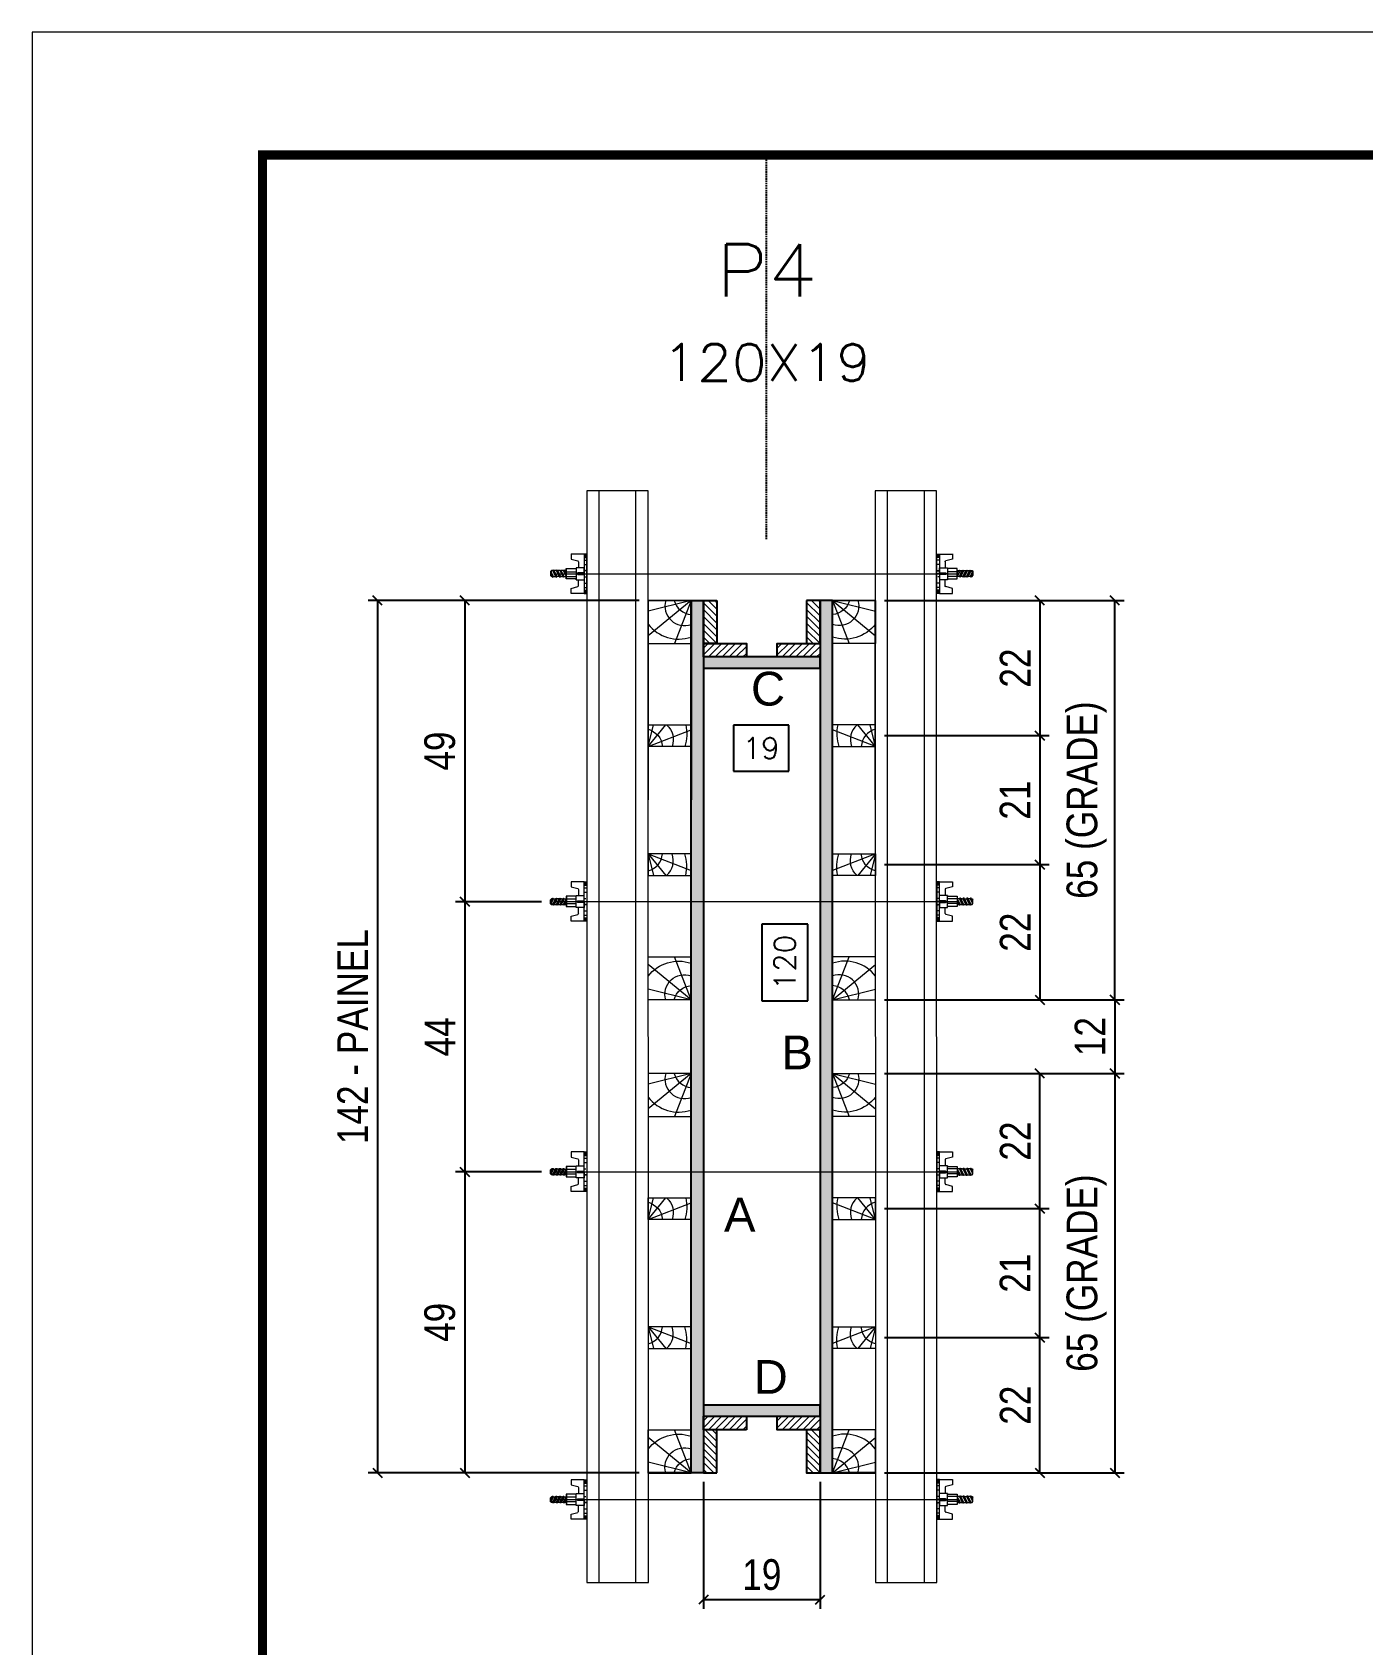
# Model space of a CAD drawing. Extents: x 2201 to 8455, y 252 to 7045.
# Drawn here: x 2201 to 2635, y 4223 to 4748 of the extents above; entities that cross this region are included whole.
import ezdxf
from ezdxf.enums import TextEntityAlignment as Align

# ---------------------------------------------------------------- set-up
doc = ezdxf.new("R2010")
doc.units = 0
doc.linetypes.add('DASHED', pattern=[0.75, 0.5, -0.25])
doc.linetypes.add('HIDDEN', pattern=[0.375, 0.25, -0.125])
for name, color, linetype in [('CHAPA', 1, 'Continuous'), ('Cota Seção (2x)', 241, 'Continuous'), ('MEIO_PONT', 93, 'Continuous'), ('SARRAFO', 251, 'Continuous'), ('Texto de Titulo', 7, 'Continuous'), ('Texto Qtd Sarr', 242, 'Continuous'), ('TEXTO_GERAL', 7, 'Continuous')]:
    doc.layers.add(name, color=color, linetype=linetype)
for name, color, linetype, lineweight in [('Folhas', 255, 'Continuous', 9), ('Hachura', 251, 'Continuous', 9), ('Madeira', 126, 'Continuous', 18), ('Perfil Metálico', 224, 'Continuous', 18), ('SARRAFO DE PRESSAO', 251, 'DASHED', 9), ('Texto Seção', 7, 'Continuous', 15)]:
    doc.layers.add(name, color=color, linetype=linetype, lineweight=lineweight)
doc.styles.add('ARIAL', font='arial.ttf')
doc.styles.add('COTA TECNICA 2X', font='techl___.ttf', dxfattribs={"height": 10})
doc.styles.add('ROMANS', font='romans.shx')
doc.dimstyles.new('SECAO PILAR', dxfattribs={"dimtxt": 10, "dimasz": 3, "dimexe": 3, "dimexo": 3, "dimgap": 3, "dimtad": 1, "dimdec": 1, "dimlfac": 0.5, "dimzin": 12, "dimdsep": 46, "dimtxsty": 'COTA TECNICA 2X', "dimblk1": 'OBLIQUE', "dimblk2": 'OBLIQUE', "dimsah": 1, "dimcen": 0.9, "dimclrd": 256, "dimclre": 256, "dimclrt": 256, "dimadec": 1, "dimazin": 3, "dimtfac": 1, "dimtdec": 1, "dimtmove": 0, "dimatfit": 3, "dimfxl": 1, "dimtolj": 1, "dimtzin": 12, "dimarcsym": 0})
doc.dimstyles.new('SECÇÃO 2', dxfattribs={"dimtxt": 7, "dimasz": 6, "dimexe": 0.18, "dimexo": 2, "dimgap": -4, "dimtad": 3, "dimdec": 1, "dimlfac": 0.5, "dimzin": 12, "dimdsep": 46, "dimtxsty": 'ROMANS', "dimblk": 'ARCHTICK', "dimcen": 0.09, "dimse1": 1, "dimse2": 1, "dimsd1": 1, "dimsd2": 1, "dimclrd": 180, "dimclre": 5, "dimclrt": 1, "dimadec": 0, "dimazin": 3, "dimtfac": 1, "dimtdec": 1, "dimtofl": 0, "dimtmove": 0, "dimatfit": 3, "dimldrblk": 'ARCHTICK', "dimfxl": 1, "dimtolj": 1, "dimtzin": 0, "dimarcsym": 0})
pattern_1 = [(135, (-20471.4486, 13686.4628), (-1.12253202, -1.12253202), [])]

# ---------------------------------------------------------------- blocks, each defined once
blk = doc.blocks.new('9999999999')
at = {"layer": 'Folhas'}
blk.add_lwpolyline([(98138.98, 34190.21), (99623.98, 34190.21), (99623.98, 35240.21), (98138.98, 35240.21)], close=True, dxfattribs=at)
at = {"layer": 'Folhas', "color": 30, "const_width": 3}
blk.add_lwpolyline([(98213.98, 34230.21), (99583.98, 34230.21), (99583.98, 35200.21), (98213.98, 35200.21)], close=True, dxfattribs=at)
blk = doc.blocks.new('*D532')
at = {"layer": 'Cota Seção (2x)', "color": 180, "lineweight": -2, "transparency": 16777216}
for p, q in [((2447.75, 4521.93), (2429.75, 4521.93)), ((2429.75, 4521.93), (2429.75, 4506.93)), ((2447.75, 4506.93), (2447.75, 4521.93)), ((2429.75, 4506.93), (2447.75, 4506.93))]:
    blk.add_line(p, q, dxfattribs=at)
at = {"layer": 'Defpoints', "color": 0, "transparency": 16777216}
for p in [(2419.96, 4523.19), (2457.96, 4523.19), (2419.96, 4502.93)]:
    blk.add_point(p, dxfattribs=at)
at = {"layer": 'Cota Seção (2x)', "color": 1, "transparency": 16777216, "insert": (2438.75, 4514.43), "char_height": 7, "attachment_point": 5, "style": 'ROMANS'}
blk.add_mtext('\\A1;19', dxfattribs=at)
blk = doc.blocks.new('_ArchTick')
at = {"color": 0, "linetype": 'ByBlock', "const_width": 0.15}
blk.add_lwpolyline([(-0.5, -0.5), (0.5, 0.5)], dxfattribs=at)
blk = doc.blocks.new('*D533')
at = {"layer": 'Cota Seção (2x)', "color": 180, "lineweight": -2, "transparency": 16777216}
for p, q in [((2453.96, 4457.13), (2438.96, 4457.13)), ((2438.96, 4457.13), (2438.96, 4432.13)), ((2453.96, 4432.13), (2453.96, 4457.13)), ((2438.96, 4432.13), (2453.96, 4432.13))]:
    blk.add_line(p, q, dxfattribs=at)
at = {"layer": 'Defpoints', "color": 0, "transparency": 16777216}
for p in [(2419.96, 4540.51), (2419.96, 4300.51), (2457.96, 4300.51)]:
    blk.add_point(p, dxfattribs=at)
at = {"layer": 'Cota Seção (2x)', "color": 1, "transparency": 16777216, "insert": (2446.46, 4444.63), "char_height": 7, "attachment_point": 5, "rotation": 90, "style": 'ROMANS'}
blk.add_mtext('\\A1;120', dxfattribs=at)
blk = doc.blocks.new('_Oblique')
at = {"color": 0, "linetype": 'ByBlock', "lineweight": -2}
blk.add_line((-0.5, -0.5), (0.5, 0.5), dxfattribs=at)
blk = doc.blocks.new('*D534')
at = {"layer": 'Cota Seção (2x)', "lineweight": -2, "transparency": 16777216}
for p, q in [((2398.97, 4562.51), (2310.8, 4562.51)), ((2313.8, 4562.51), (2313.8, 4278.51)), ((2399.01, 4278.51), (2310.8, 4278.51))]:
    blk.add_line(p, q, dxfattribs=at)
at = {"layer": 'Defpoints', "color": 0, "transparency": 16777216}
for p in [(2401.97, 4562.51), (2313.8, 4278.51), (2402.01, 4278.51)]:
    blk.add_point(p, dxfattribs=at)
at = {"layer": 'Cota Seção (2x)', "lineweight": -2, "transparency": 16777216, "xscale": 3, "yscale": 3, "zscale": 3}
for p, rotation in [((2313.8, 4562.51), 90), ((2313.8, 4278.51), 270)]:
    blk.add_blockref('_Oblique', p, dxfattribs=dict(at, rotation=rotation))
at = {"layer": 'Cota Seção (2x)', "transparency": 16777216, "insert": (2305.73, 4420.51), "char_height": 10, "attachment_point": 5, "rotation": 90, "style": 'COTA TECNICA 2X'}
blk.add_mtext('\\A1;142 - PAINEL', dxfattribs=at)
blk = doc.blocks.new('*D535')
at = {"layer": 'Cota Seção (2x)', "lineweight": -2, "transparency": 16777216}
for p, q in [((2398.96, 4562.51), (2339.22, 4562.51)), ((2342.22, 4562.51), (2342.22, 4464.44)), ((2367.19, 4464.44), (2339.22, 4464.44))]:
    blk.add_line(p, q, dxfattribs=at)
at = {"layer": 'Defpoints', "color": 0, "transparency": 16777216}
for p in [(2401.96, 4562.51), (2342.22, 4464.44), (2370.19, 4464.44)]:
    blk.add_point(p, dxfattribs=at)
at = {"layer": 'Cota Seção (2x)', "lineweight": -2, "transparency": 16777216, "xscale": 3, "yscale": 3, "zscale": 3}
for p, rotation in [((2342.22, 4562.51), 90), ((2342.22, 4464.44), 270)]:
    blk.add_blockref('_Oblique', p, dxfattribs=dict(at, rotation=rotation))
at = {"layer": 'Cota Seção (2x)', "transparency": 16777216, "insert": (2334.12, 4513.48), "char_height": 10, "attachment_point": 5, "rotation": 90, "style": 'COTA TECNICA 2X'}
blk.add_mtext('\\A1;49', dxfattribs=at)
blk = doc.blocks.new('*D536')
at = {"layer": 'Cota Seção (2x)', "lineweight": -2, "transparency": 16777216}
for p, q in [((2367.19, 4376.44), (2339.22, 4376.44)), ((2342.22, 4376.44), (2342.22, 4278.51)), ((2398.96, 4278.51), (2339.22, 4278.51))]:
    blk.add_line(p, q, dxfattribs=at)
at = {"layer": 'Defpoints', "color": 0, "transparency": 16777216}
for p in [(2370.19, 4376.44), (2342.22, 4278.51), (2401.96, 4278.51)]:
    blk.add_point(p, dxfattribs=at)
at = {"layer": 'Cota Seção (2x)', "lineweight": -2, "transparency": 16777216, "xscale": 3, "yscale": 3, "zscale": 3}
for p, rotation in [((2342.22, 4376.44), 90), ((2342.22, 4278.51), 270)]:
    blk.add_blockref('_Oblique', p, dxfattribs=dict(at, rotation=rotation))
at = {"layer": 'Cota Seção (2x)', "transparency": 16777216, "insert": (2334.12, 4327.48), "char_height": 10, "attachment_point": 5, "rotation": 90, "style": 'COTA TECNICA 2X'}
blk.add_mtext('\\A1;49', dxfattribs=at)
blk = doc.blocks.new('titulo1')
at = {"layer": 'Defpoints', "color": 252, "linetype": 'HIDDEN', "ltscale": 2}
blk.add_line((0, 0), (0, 125), dxfattribs=at)
at = {"layer": 'Defpoints', "style": 'ROMANS', "oblique": 15}
blk.add_attdef('FOLHA', text='', height=10, dxfattribs=at).set_placement((0, 15.58), align=Align.MIDDLE_CENTER)
at = {"layer": 'Texto Qtd Sarr', "color": 3, "style": 'ROMANS', "oblique": 15}
for tag, height, p in [('TITULO', 17, (0, 71.45)), ('SEÇÃO', 12, (0, 41.55))]:
    blk.add_attdef(tag, text='', height=height, dxfattribs=at).set_placement(p, align=Align.MIDDLE_CENTER)
blk = doc.blocks.new('C')
at = {"layer": 'Hachura', "color": 0}
for p, q in [((0, 3.22), (0, -3.22)), ((0.45, 3.22), (0, 3.22)), ((0.46, 3.16), (0, 3.16)), ((0.46, 3.05), (0, 3.05)), ((0.46, 2.88), (0, 2.88)), ((0, 2.75), (0, -1.16)), ((0.46, 2.65), (0, 2.65)), ((0.45, -3.23), (0.45, 3.22)), ((0.45, 3.22), (2.58, 3.22)), ((2.58, 3.22), (2.58, 2.39)), ((0.46, 2.23), (0, 2.23)), ((0.46, 1.51), (0, 1.51)), ((0.39, 0.49), (0.17, 0.49)), ((1.74, 0.97), (0.45, 0.97)), ((1.45, 0.1), (0.45, 0.1)), ((1.35, 1.94), (1.35, 0.96)), ((2.58, 2.39), (1.47, 2.09)), ((1.74, -0.97), (1.74, 0.97)), ((1.74, 0.97), (1.74, 0.84)), ((1.74, 0.97), (1.74, 0.84)), ((1.74, 0.84), (3.35, 0.84)), ((3.35, 0.45), (1.74, 0.45)), ((3.32, 0.84), (3.32, -0.84)), ((3.35, 0.84), (3.35, -0.84)), ((3.68, 0.45), (3.35, 0.45)), ((3.84, -0.52), (3.35, 0.45)), ((3.35, 0.06), (3.67, -0.57)), ((3.68, 0.45), (4.16, -0.52)), ((3.72, 0.5), (4.25, -0.57)), ((4.37, -0.55), (3.83, 0.53)), ((4.15, 0.45), (3.93, 0.45)), ((4.42, -0.52), (3.93, 0.45)), ((4.15, 0.45), (4.26, 0.45)), ((4.26, 0.45), (4.74, -0.52)), ((4.3, 0.5), (4.83, -0.57)), ((4.95, -0.55), (4.41, 0.53)), ((4.51, 0.45), (4.84, 0.45)), ((5, -0.52), (4.51, 0.45)), ((4.84, 0.45), (5.32, -0.52)), ((4.88, 0.5), (5.41, -0.57)), ((5.53, -0.55), (4.99, 0.53)), ((5.58, -0.52), (5.09, 0.45)), ((5.42, 0.45), (5.09, 0.45)), ((5.58, -0.52), (5.09, 0.45)), ((5.42, 0.45), (5.74, -0.19)), ((5.46, 0.5), (5.74, -0.07)), ((5.74, 0.19), (5.57, 0.53)), ((5.74, 0.32), (5.68, 0.45)), ((5.68, 0.45), (5.74, 0.45)), ((5.74, 0.45), (5.9, 0.29)), ((5.74, 0.45), (5.74, -0.52)), ((5.9, -0.36), (5.9, 0.29)), ((0.45, 0), (0, 0)), ((0.46, -1.52), (0, -1.52)), ((0.46, -2.23), (0, -2.23)), ((0.08, -0.48), (0.29, -0.48)), ((0.29, -0.48), (0.4, -0.48)), ((0.45, 0), (0.45, -0.97)), ((0.45, -0.16), (1.45, -0.16)), ((0.45, -0.65), (0.45, -0.32)), ((0.45, -3.23), (0.45, -0.65)), ((0.45, -0.97), (1.74, -0.97)), ((1.35, -1.94), (1.35, -0.97)), ((2.58, -2.39), (1.47, -2.1)), ((3.35, -0.32), (1.74, -0.32)), ((3.35, -0.84), (1.74, -0.84)), ((2.58, -3.23), (2.58, -2.39)), ((3.35, -0.07), (3.58, -0.52)), ((3.35, -0.52), (3.58, -0.52)), ((3.84, -0.52), (4.16, -0.52)), ((4.42, -0.52), (4.74, -0.52)), ((4.63, -0.52), (4.74, -0.52)), ((5, -0.52), (5.32, -0.52)), ((5.58, -0.52), (5.74, -0.52)), ((5.74, -0.52), (5.9, -0.36)), ((5.74, -0.52), (5.74, -0.52)), ((0.46, -2.65), (0, -2.65)), ((0.46, -2.88), (0, -2.88)), ((0.46, -3.05), (0, -3.05)), ((0.46, -3.16), (0, -3.16)), ((0, -3.22), (2.57, -3.22))]:
    blk.add_line(p, q, dxfattribs=at)
for centre, radius, start, end in [((1.52, 1.94), 0.161, 104.7436, 180), ((1.44, -0.03), 0.129, 272.695, 87.305), ((3.81, 0.39), 0.143, 25.5688, 154.4312), ((4.39, 0.39), 0.143, 25.5688, 154.4312), ((4.97, 0.39), 0.143, 25.5688, 154.4312), ((5.55, 0.39), 0.143, 25.5688, 154.4312), ((0.17, -0.37), 0.174, 221.744, 317.8592), ((1.52, -1.94), 0.161, 180, 255.2564), ((3.71, -0.4), 0.174, 222.1408, 318.256), ((4.29, -0.4), 0.174, 222.1408, 318.256), ((4.87, -0.4), 0.174, 222.1408, 318.256), ((5.45, -0.4), 0.174, 222.1408, 318.256), ((5.61, -0.4), 0.174, 317.8592, 318.256)]:
    blk.add_arc(centre, radius, start, end, dxfattribs=at)
blk = doc.blocks.new('*D789')
at = {"layer": 'Cota Seção (2x)', "lineweight": -2, "transparency": 16777216}
for p, q in [((2367.19, 4464.44), (2339.22, 4464.44)), ((2342.22, 4464.44), (2342.22, 4376.44)), ((2367.19, 4376.44), (2339.22, 4376.44))]:
    blk.add_line(p, q, dxfattribs=at)
at = {"layer": 'Defpoints', "color": 0, "transparency": 16777216}
for p in [(2370.19, 4464.44), (2342.22, 4376.44), (2370.19, 4376.44)]:
    blk.add_point(p, dxfattribs=at)
at = {"layer": 'Cota Seção (2x)', "lineweight": -2, "transparency": 16777216, "xscale": 3, "yscale": 3, "zscale": 3}
for p, rotation in [((2342.22, 4464.44), 90), ((2342.22, 4376.44), 270)]:
    blk.add_blockref('_Oblique', p, dxfattribs=dict(at, rotation=rotation))
at = {"layer": 'Cota Seção (2x)', "transparency": 16777216, "insert": (2334.15, 4420.44), "char_height": 10, "attachment_point": 5, "rotation": 90, "style": 'COTA TECNICA 2X'}
blk.add_mtext('\\A1;44', dxfattribs=at)
blk = doc.blocks.new('PONTALETE')
at = {"layer": 'Madeira'}
for q in [(2.71, 7), (7, 5.76), (7, 1.74)]:
    blk.add_line((0, 0), q, dxfattribs=at)
blk.add_lwpolyline([(0, 0), (7, 0), (7, 7), (0, 7)], close=True, dxfattribs=at)
for centre, radius, start, end in [((2.04, 0.06), 6.23, 37.2818, 109.0913), ((1.09, 0.9), 3.19, 343.603, 109.9847), ((-0.21, -0.78), 3.09, 14.6322, 86.0383)]:
    blk.add_arc(centre, radius, start, end, dxfattribs=at)
blk = doc.blocks.new('MEIO PONTALETE')
at = {"layer": 'Madeira'}
for q in [(2.71, 7), (3.5, 2.88), (3.5, 0.87)]:
    blk.add_line((0, 0), q, dxfattribs=at)
blk.add_lwpolyline([(0, 0), (3.5, 0), (3.5, 7), (0, 7)], close=True, dxfattribs=at)
for centre, radius, start, end in [((2.04, 0.06), 6.23, 76.4499, 109.0913), ((1.09, 0.9), 3.19, 40.9063, 109.9847), ((-0.21, -0.78), 3.09, 14.6322, 86.0383)]:
    blk.add_arc(centre, radius, start, end, dxfattribs=at)
blk = doc.blocks.new('*D790')
at = {"layer": 'Cota Seção (2x)', "lineweight": -2, "transparency": 16777216}
for p, q in [((2419.96, 4275.51), (2419.96, 4234.21)), ((2457.96, 4275.51), (2457.96, 4234.21)), ((2419.96, 4237.21), (2457.96, 4237.21))]:
    blk.add_line(p, q, dxfattribs=at)
at = {"layer": 'Defpoints', "color": 0, "transparency": 16777216}
for p in [(2419.96, 4278.51), (2457.96, 4278.51), (2457.96, 4237.21)]:
    blk.add_point(p, dxfattribs=at)
at = {"layer": 'Cota Seção (2x)', "lineweight": -2, "transparency": 16777216, "xscale": 3, "yscale": 3, "zscale": 3, "rotation": 180}
blk.add_blockref('_Oblique', (2419.96, 4237.21), dxfattribs=at)
at = {"layer": 'Cota Seção (2x)', "lineweight": -2, "transparency": 16777216, "xscale": 3, "yscale": 3, "zscale": 3}
blk.add_blockref('_Oblique', (2457.96, 4237.21), dxfattribs=at)
at = {"layer": 'Cota Seção (2x)', "transparency": 16777216, "insert": (2438.96, 4245.3), "char_height": 10, "attachment_point": 5, "style": 'COTA TECNICA 2X'}
blk.add_mtext('\\A1;19', dxfattribs=at)
blk = doc.blocks.new('*D791')
at = {"layer": 'Cota Seção (2x)', "lineweight": -2, "transparency": 16777216}
for p, q in [((2478.96, 4408.51), (2556.93, 4408.51)), ((2553.93, 4408.51), (2553.93, 4278.51)), ((2478.96, 4278.51), (2556.93, 4278.51))]:
    blk.add_line(p, q, dxfattribs=at)
at = {"layer": 'Defpoints', "color": 0, "transparency": 16777216}
for p in [(2475.96, 4408.51), (2475.96, 4278.51), (2553.93, 4278.51)]:
    blk.add_point(p, dxfattribs=at)
at = {"layer": 'Cota Seção (2x)', "lineweight": -2, "transparency": 16777216, "xscale": 3, "yscale": 3, "zscale": 3}
for p, rotation in [((2553.93, 4408.51), 90), ((2553.93, 4278.51), 270)]:
    blk.add_blockref('_Oblique', p, dxfattribs=dict(at, rotation=rotation))
at = {"layer": 'Cota Seção (2x)', "transparency": 16777216, "insert": (2544.71, 4343.51), "char_height": 10, "attachment_point": 5, "rotation": 90, "style": 'COTA TECNICA 2X'}
blk.add_mtext('\\A1;65 (GRADE)', dxfattribs=at)
blk = doc.blocks.new('*D792')
at = {"layer": 'Cota Seção (2x)', "lineweight": -2, "transparency": 16777216}
for p, q in [((2478.96, 4322.51), (2532.49, 4322.51)), ((2529.49, 4278.51), (2529.49, 4322.51)), ((2478.96, 4278.51), (2532.49, 4278.51))]:
    blk.add_line(p, q, dxfattribs=at)
at = {"layer": 'Defpoints', "color": 0, "transparency": 16777216}
for p in [(2475.96, 4322.51), (2529.49, 4322.51), (2475.96, 4278.51)]:
    blk.add_point(p, dxfattribs=at)
at = {"layer": 'Cota Seção (2x)', "lineweight": -2, "transparency": 16777216, "xscale": 3, "yscale": 3, "zscale": 3}
for p, rotation in [((2529.49, 4322.51), 90), ((2529.49, 4278.51), 270)]:
    blk.add_blockref('_Oblique', p, dxfattribs=dict(at, rotation=rotation))
at = {"layer": 'Cota Seção (2x)', "transparency": 16777216, "insert": (2521.49, 4300.51), "char_height": 10, "attachment_point": 5, "rotation": 90, "style": 'COTA TECNICA 2X'}
blk.add_mtext('\\A1;22', dxfattribs=at)
blk = doc.blocks.new('*D793')
at = {"layer": 'Cota Seção (2x)', "lineweight": -2, "transparency": 16777216}
for p, q in [((2478.96, 4364.51), (2532.49, 4364.51)), ((2529.49, 4322.51), (2529.49, 4364.51)), ((2478.96, 4322.51), (2532.49, 4322.51))]:
    blk.add_line(p, q, dxfattribs=at)
at = {"layer": 'Defpoints', "color": 0, "transparency": 16777216}
for p in [(2475.96, 4364.51), (2529.49, 4364.51), (2475.96, 4322.51)]:
    blk.add_point(p, dxfattribs=at)
at = {"layer": 'Cota Seção (2x)', "lineweight": -2, "transparency": 16777216, "xscale": 3, "yscale": 3, "zscale": 3}
for p, rotation in [((2529.49, 4364.51), 90), ((2529.49, 4322.51), 270)]:
    blk.add_blockref('_Oblique', p, dxfattribs=dict(at, rotation=rotation))
at = {"layer": 'Cota Seção (2x)', "transparency": 16777216, "insert": (2521.43, 4343.51), "char_height": 10, "attachment_point": 5, "rotation": 90, "style": 'COTA TECNICA 2X'}
blk.add_mtext('\\A1;21', dxfattribs=at)
blk = doc.blocks.new('*D794')
at = {"layer": 'Cota Seção (2x)', "lineweight": -2, "transparency": 16777216}
for p, q in [((2478.96, 4408.51), (2532.49, 4408.51)), ((2529.49, 4364.51), (2529.49, 4408.51)), ((2478.96, 4364.51), (2532.49, 4364.51))]:
    blk.add_line(p, q, dxfattribs=at)
at = {"layer": 'Defpoints', "color": 0, "transparency": 16777216}
for p in [(2475.96, 4408.51), (2529.49, 4408.51), (2475.96, 4364.51)]:
    blk.add_point(p, dxfattribs=at)
at = {"layer": 'Cota Seção (2x)', "lineweight": -2, "transparency": 16777216, "xscale": 3, "yscale": 3, "zscale": 3}
for p, rotation in [((2529.49, 4408.51), 90), ((2529.49, 4364.51), 270)]:
    blk.add_blockref('_Oblique', p, dxfattribs=dict(at, rotation=rotation))
at = {"layer": 'Cota Seção (2x)', "transparency": 16777216, "insert": (2521.49, 4386.51), "char_height": 10, "attachment_point": 5, "rotation": 90, "style": 'COTA TECNICA 2X'}
blk.add_mtext('\\A1;22', dxfattribs=at)
blk = doc.blocks.new('*D495')
at = {"layer": 'Cota Seção (2x)', "lineweight": -2, "transparency": 16777216}
for p, q in [((2478.96, 4562.51), (2556.93, 4562.51)), ((2553.93, 4432.51), (2553.93, 4562.51)), ((2478.96, 4432.51), (2556.93, 4432.51))]:
    blk.add_line(p, q, dxfattribs=at)
at = {"layer": 'Defpoints', "color": 0, "transparency": 16777216}
for p in [(2475.96, 4562.51), (2553.93, 4562.51), (2475.96, 4432.51)]:
    blk.add_point(p, dxfattribs=at)
at = {"layer": 'Cota Seção (2x)', "lineweight": -2, "transparency": 16777216, "xscale": 3, "yscale": 3, "zscale": 3}
for p, rotation in [((2553.93, 4562.51), 90), ((2553.93, 4432.51), 270)]:
    blk.add_blockref('_Oblique', p, dxfattribs=dict(at, rotation=rotation))
at = {"layer": 'Cota Seção (2x)', "transparency": 16777216, "insert": (2544.71, 4497.51), "char_height": 10, "attachment_point": 5, "rotation": 90, "style": 'COTA TECNICA 2X'}
blk.add_mtext('\\A1;65 (GRADE)', dxfattribs=at)
blk = doc.blocks.new('*D795')
at = {"layer": 'Cota Seção (2x)', "lineweight": -2, "transparency": 16777216}
for p, q in [((2478.96, 4562.51), (2532.49, 4562.51)), ((2529.49, 4562.51), (2529.49, 4518.51)), ((2478.96, 4518.51), (2532.49, 4518.51))]:
    blk.add_line(p, q, dxfattribs=at)
at = {"layer": 'Defpoints', "color": 0, "transparency": 16777216}
for p in [(2475.96, 4562.51), (2475.96, 4518.51), (2529.49, 4518.51)]:
    blk.add_point(p, dxfattribs=at)
at = {"layer": 'Cota Seção (2x)', "lineweight": -2, "transparency": 16777216, "xscale": 3, "yscale": 3, "zscale": 3}
for p, rotation in [((2529.49, 4562.51), 90), ((2529.49, 4518.51), 270)]:
    blk.add_blockref('_Oblique', p, dxfattribs=dict(at, rotation=rotation))
at = {"layer": 'Cota Seção (2x)', "transparency": 16777216, "insert": (2521.49, 4540.51), "char_height": 10, "attachment_point": 5, "rotation": 90, "style": 'COTA TECNICA 2X'}
blk.add_mtext('\\A1;22', dxfattribs=at)
blk = doc.blocks.new('*D796')
at = {"layer": 'Cota Seção (2x)', "lineweight": -2, "transparency": 16777216}
for p, q in [((2478.96, 4518.51), (2532.49, 4518.51)), ((2529.49, 4518.51), (2529.49, 4476.51)), ((2478.96, 4476.51), (2532.49, 4476.51))]:
    blk.add_line(p, q, dxfattribs=at)
at = {"layer": 'Defpoints', "color": 0, "transparency": 16777216}
for p in [(2475.96, 4518.51), (2475.96, 4476.51), (2529.49, 4476.51)]:
    blk.add_point(p, dxfattribs=at)
at = {"layer": 'Cota Seção (2x)', "lineweight": -2, "transparency": 16777216, "xscale": 3, "yscale": 3, "zscale": 3}
for p, rotation in [((2529.49, 4518.51), 90), ((2529.49, 4476.51), 270)]:
    blk.add_blockref('_Oblique', p, dxfattribs=dict(at, rotation=rotation))
at = {"layer": 'Cota Seção (2x)', "transparency": 16777216, "insert": (2521.43, 4497.51), "char_height": 10, "attachment_point": 5, "rotation": 90, "style": 'COTA TECNICA 2X'}
blk.add_mtext('\\A1;21', dxfattribs=at)
blk = doc.blocks.new('*D797')
at = {"layer": 'Cota Seção (2x)', "lineweight": -2, "transparency": 16777216}
for p, q in [((2478.96, 4476.51), (2532.49, 4476.51)), ((2529.49, 4476.51), (2529.49, 4432.51)), ((2478.96, 4432.51), (2532.49, 4432.51))]:
    blk.add_line(p, q, dxfattribs=at)
at = {"layer": 'Defpoints', "color": 0, "transparency": 16777216}
for p in [(2475.96, 4476.51), (2475.96, 4432.51), (2529.49, 4432.51)]:
    blk.add_point(p, dxfattribs=at)
at = {"layer": 'Cota Seção (2x)', "lineweight": -2, "transparency": 16777216, "xscale": 3, "yscale": 3, "zscale": 3}
for p, rotation in [((2529.49, 4476.51), 90), ((2529.49, 4432.51), 270)]:
    blk.add_blockref('_Oblique', p, dxfattribs=dict(at, rotation=rotation))
at = {"layer": 'Cota Seção (2x)', "transparency": 16777216, "insert": (2521.49, 4454.51), "char_height": 10, "attachment_point": 5, "rotation": 90, "style": 'COTA TECNICA 2X'}
blk.add_mtext('\\A1;22', dxfattribs=at)
blk = doc.blocks.new('*D496')
at = {"layer": 'Cota Seção (2x)', "lineweight": -2, "transparency": 16777216}
for p, q in [((2478.96, 4432.51), (2556.93, 4432.51)), ((2553.93, 4432.51), (2553.93, 4408.51)), ((2478.96, 4408.51), (2556.93, 4408.51))]:
    blk.add_line(p, q, dxfattribs=at)
at = {"layer": 'Defpoints', "color": 0, "transparency": 16777216}
for p in [(2475.96, 4432.51), (2475.96, 4408.51), (2553.93, 4408.51)]:
    blk.add_point(p, dxfattribs=at)
at = {"layer": 'Cota Seção (2x)', "lineweight": -2, "transparency": 16777216, "xscale": 3, "yscale": 3, "zscale": 3}
for p, rotation in [((2553.93, 4432.51), 90), ((2553.93, 4408.51), 270)]:
    blk.add_blockref('_Oblique', p, dxfattribs=dict(at, rotation=rotation))
at = {"layer": 'Cota Seção (2x)', "transparency": 16777216, "insert": (2545.87, 4420.51), "char_height": 10, "attachment_point": 5, "rotation": 90, "style": 'COTA TECNICA 2X'}
blk.add_mtext('\\A1;12', dxfattribs=at)

msp = doc.modelspace()

# ---------------------------------------------------------------- hatches: boundary and pattern name
at = {"layer": 'Hachura'}
h = msp.add_hatch(color=256, dxfattribs=at)
h.dxf.hatch_style = 1
h.paths.add_polyline_path([(2419.96, 4278.51), (2415.96, 4278.51), (2415.96, 4562.51), (2419.96, 4562.51)])
h = msp.add_hatch(dxfattribs=at)
h.set_pattern_fill('ANSI31', color=256, scale=0.5, angle=90, style=0)
h.set_pattern_definition(pattern_1)
h.paths.add_polyline_path([(2419.96, 4548.51), (2424.36, 4548.51), (2424.36, 4562.51), (2419.96, 4562.51)])
h = msp.add_hatch(dxfattribs=at)
h.set_pattern_fill('ANSI31', color=256, scale=0.5, angle=90, style=0)
h.set_pattern_definition(pattern_1)
h.paths.add_polyline_path([(2457.96, 4548.51), (2453.56, 4548.51), (2453.56, 4562.51), (2457.96, 4562.51)])
h = msp.add_hatch(color=256, dxfattribs=at)
h.dxf.hatch_style = 1
h.paths.add_polyline_path([(2457.96, 4278.51), (2461.96, 4278.51), (2461.96, 4562.51), (2457.96, 4562.51)])
h = msp.add_hatch(dxfattribs=at)
h.set_pattern_fill('ANSI31', color=256, scale=0.5, angle=540, style=0)
h.set_pattern_definition([(225, (-7068.9923, -18380.8972), (1.12253202, -1.12253202), [])])
h.paths.add_polyline_path([(2419.96, 4548.51), (2419.96, 4544.11), (2433.96, 4544.11), (2433.96, 4548.51)])
h = msp.add_hatch(dxfattribs=at)
h.set_pattern_fill('ANSI31', color=256, scale=0.5, angle=540, style=0)
h.set_pattern_definition([(225, (-7044.9923, -18380.8972), (1.12253202, -1.12253202), [])])
h.paths.add_polyline_path([(2443.96, 4548.51), (2443.96, 4544.11), (2457.96, 4544.11), (2457.96, 4548.51)])
h = msp.add_hatch(color=256, dxfattribs=at)
h.dxf.hatch_style = 1
h.paths.add_polyline_path([(2419.96, 4544.11), (2419.96, 4540.51), (2457.96, 4540.51), (2457.96, 4544.11)])
h = msp.add_hatch(color=256, dxfattribs=at)
h.dxf.hatch_style = 1
h.paths.add_polyline_path([(2419.96, 4300.51), (2419.96, 4296.91), (2457.96, 4296.91), (2457.96, 4300.51)])
h = msp.add_hatch(dxfattribs=at)
h.set_pattern_fill('ANSI31', color=256, scale=0.5, angle=540, style=0)
h.set_pattern_definition([(225, (-7068.9923, -18632.4972), (1.12253202, -1.12253202), [])])
h.paths.add_polyline_path([(2419.96, 4296.91), (2419.96, 4292.51), (2433.96, 4292.51), (2433.96, 4296.91)])
h = msp.add_hatch(dxfattribs=at)
h.set_pattern_fill('ANSI31', color=256, scale=0.5, angle=540, style=0)
h.set_pattern_definition([(225, (-7044.9923, -18632.4972), (1.12253202, -1.12253202), [])])
h.paths.add_polyline_path([(2443.96, 4296.91), (2443.96, 4292.51), (2457.96, 4292.51), (2457.96, 4296.91)])
h = msp.add_hatch(dxfattribs=at)
h.set_pattern_fill('ANSI31', color=256, scale=0.5, angle=90, style=0)
h.set_pattern_definition([(135, (-20471.4486, 13781.4628), (-1.12253202, -1.12253202), [])])
h.paths.add_polyline_path([(2419.96, 4292.51), (2424.36, 4292.51), (2424.36, 4278.51), (2419.96, 4278.51)])
h = msp.add_hatch(dxfattribs=at)
h.set_pattern_fill('ANSI31', color=256, scale=0.5, angle=90, style=0)
h.set_pattern_definition([(135, (-20471.4486, 13416.4628), (-1.12253202, -1.12253202), [])])
h.paths.add_polyline_path([(2457.96, 4278.51), (2453.56, 4278.51), (2453.56, 4292.51), (2457.96, 4292.51)])

# ---------------------------------------------------------------- linework, layer by layer
at = {"layer": 'CHAPA'}
for points in [[(2419.96, 4278.51), (2415.96, 4278.51), (2415.96, 4562.51), (2419.96, 4562.51)], [(2457.96, 4278.51), (2461.96, 4278.51), (2461.96, 4562.51), (2457.96, 4562.51)], [(2419.96, 4544.11), (2419.96, 4540.51), (2457.96, 4540.51), (2457.96, 4544.11)], [(2419.96, 4300.51), (2419.96, 4296.91), (2457.96, 4296.91), (2457.96, 4300.51)]]:
    msp.add_lwpolyline(points, close=True, dxfattribs=at)
at = {"layer": 'Hachura'}
for p, q in [((2371.19, 4571.2), (2502.93, 4571.2)), ((2371.19, 4464.51), (2502.93, 4464.51)), ((2371.19, 4376.51), (2502.93, 4376.51)), ((2371.19, 4269.82), (2502.93, 4269.82))]:
    msp.add_line(p, q, dxfattribs=at)
at = {"layer": 'Madeira'}
for points in [[(2415.96, 4432.51), (2401.96, 4432.52), (2402.01, 4562.52), (2416.01, 4562.51)], [(2461.96, 4432.51), (2475.96, 4432.52), (2475.91, 4562.52), (2461.91, 4562.51)], [(2415.96, 4408.51), (2401.96, 4408.51), (2401.96, 4278.51), (2415.96, 4278.51)], [(2461.96, 4408.51), (2475.96, 4408.51), (2475.96, 4278.51), (2461.96, 4278.51)]]:
    msp.add_lwpolyline(points, close=True, dxfattribs=at)
at = {"layer": 'MEIO_PONT'}
for points in [[(2415.96, 4278.51), (2401.96, 4278.51), (2401.96, 4278.51), (2415.96, 4278.51)], [(2475.96, 4278.51), (2461.96, 4278.51), (2461.96, 4278.51), (2475.96, 4278.51)]]:
    msp.add_lwpolyline(points, close=True, dxfattribs=at)
at = {"layer": 'Perfil Metálico'}
for p, q in [((2385.96, 4242.79), (2385.96, 4598.23)), ((2397.96, 4242.79), (2397.96, 4598.23)), ((2479.9, 4242.79), (2479.9, 4598.23)), ((2491.9, 4242.79), (2491.9, 4598.23))]:
    msp.add_line(p, q, dxfattribs=at)
for points in [[(2401.96, 4598.23), (2381.96, 4598.23), (2382.02, 4242.79), (2402.02, 4242.79)], [(2475.96, 4242.79), (2495.96, 4242.79), (2495.9, 4598.23), (2475.9, 4598.23)]]:
    msp.add_lwpolyline(points, close=True, dxfattribs=at)
at = {"layer": 'SARRAFO'}
for points in [[(2424.36, 4562.51), (2424.36, 4548.51), (2419.96, 4548.51), (2419.96, 4562.51)], [(2424.36, 4562.51), (2424.36, 4548.51), (2419.96, 4548.51), (2419.96, 4562.51)], [(2453.56, 4562.51), (2453.56, 4548.51), (2457.96, 4548.51), (2457.96, 4562.51)], [(2453.56, 4562.51), (2453.56, 4548.51), (2457.96, 4548.51), (2457.96, 4562.51)], [(2433.96, 4544.11), (2419.96, 4544.11), (2419.96, 4548.51), (2433.96, 4548.51)], [(2433.96, 4544.11), (2419.96, 4544.11), (2419.96, 4548.51), (2433.96, 4548.51)], [(2457.96, 4544.11), (2443.96, 4544.11), (2443.96, 4548.51), (2457.96, 4548.51)], [(2457.96, 4544.11), (2443.96, 4544.11), (2443.96, 4548.51), (2457.96, 4548.51)], [(2433.96, 4292.51), (2419.96, 4292.51), (2419.96, 4296.91), (2433.96, 4296.91)], [(2433.96, 4292.51), (2419.96, 4292.51), (2419.96, 4296.91), (2433.96, 4296.91)], [(2457.96, 4292.51), (2443.96, 4292.51), (2443.96, 4296.91), (2457.96, 4296.91)], [(2457.96, 4292.51), (2443.96, 4292.51), (2443.96, 4296.91), (2457.96, 4296.91)], [(2424.36, 4278.51), (2424.36, 4292.51), (2419.96, 4292.51), (2419.96, 4278.51)], [(2424.36, 4278.51), (2424.36, 4292.51), (2419.96, 4292.51), (2419.96, 4278.51)], [(2453.56, 4292.51), (2453.56, 4278.51), (2457.96, 4278.51), (2457.96, 4292.51)], [(2453.56, 4292.51), (2453.56, 4278.51), (2457.96, 4278.51), (2457.96, 4292.51)]]:
    msp.add_lwpolyline(points, close=True, dxfattribs=at)

# ---------------------------------------------------------------- block references
at = {"layer": 'Hachura', "linetype": 'Continuous', "yscale": 2, "zscale": 2, "rotation": 180}
for p, xscale in [((2381.99, 4571.2), 2), ((2495.93, 4571.19), -2)]:
    msp.add_blockref('C', p, dxfattribs=dict(at, xscale=xscale))
at = {"layer": 'Hachura', "linetype": 'Continuous', "yscale": 2, "zscale": 2}
for p, xscale in [((2381.99, 4464.51), -2), ((2495.93, 4464.52), 2), ((2381.99, 4376.51), -2), ((2495.93, 4376.52), 2), ((2381.99, 4269.82), -2), ((2495.93, 4269.83), 2)]:
    msp.add_blockref('C', p, dxfattribs=dict(at, xscale=xscale))
at = {"layer": 'MEIO_PONT'}
for name, p, xscale, yscale, zscale, rotation in [('PONTALETE', (2415.96, 4562.51), 2, 2, 2, 180), ('PONTALETE', (2461.96, 4562.51), -2, 2, 2, 180), ('MEIO PONTALETE', (2401.96, 4515.01), -1.999999997962732, 1.999999997962732, 1.999999997962732, 269.9999999999861), ('MEIO PONTALETE', (2475.96, 4515.01), 1.999999997962732, 1.999999997962732, 1.999999997962732, 90.00000000001396), ('MEIO PONTALETE', (2401.96, 4480.01), 1.999999997962732, 1.999999997962732, 1.999999997962732, 269.999999999986), ('MEIO PONTALETE', (2475.96, 4480.01), -1.999999997962732, 1.999999997962732, 1.999999997962732, 90.00000000001398), ('PONTALETE', (2415.96, 4408.51), 2, 2, 2, 180), ('PONTALETE', (2461.96, 4408.51), -2, 2, 2, 180), ('MEIO PONTALETE', (2401.96, 4361.01), -1.999999997962732, 1.999999997962732, 1.999999997962732, 270.0000000000001), ('MEIO PONTALETE', (2475.96, 4361.01), 1.999999997962732, 1.999999997962732, 1.999999997962732, 89.99999999999997), ('MEIO PONTALETE', (2401.96, 4326.01), 1.999999997962732, 1.999999997962732, 1.999999997962732, 270), ('MEIO PONTALETE', (2475.96, 4326.01), -1.999999997962732, 1.999999997962732, 1.999999997962732, 90)]:
    msp.add_blockref(name, p, dxfattribs=dict(at, xscale=xscale, yscale=yscale, zscale=zscale, rotation=rotation))
at = {"layer": 'MEIO_PONT', "yscale": 2, "zscale": 2}
for p, xscale in [((2415.96, 4432.51), -2), ((2461.96, 4432.51), 2), ((2415.96, 4278.51), -2), ((2461.96, 4278.51), 2)]:
    msp.add_blockref('PONTALETE', p, dxfattribs=dict(at, xscale=xscale))
at = {"layer": 'SARRAFO DE PRESSAO', "color": 6, "linetype": 'ByBlock'}
msp.add_blockref('9999999999', (-95937.61, -30492.69), dxfattribs=at)
at = {"layer": 'Texto Seção'}
ref = msp.add_blockref('titulo1', (2440.53, 4582.51), dxfattribs=at)
ref.add_attrib('TITULO', 'P4', dxfattribs={"layer": 'Texto de Titulo', "color": 7, "height": 17, "style": 'ROMANS', "width": 1.1}).set_placement((2440.53, 4670.01), align=Align.MIDDLE_CENTER)
ref.add_attrib('SEÇÃO', '120X19', dxfattribs={"layer": 'Texto de Titulo', "color": 7, "height": 12, "style": 'ROMANS', "width": 1.1}).set_placement((2440.53, 4640.01), align=Align.MIDDLE_CENTER)

# ---------------------------------------------------------------- texts
at = {"layer": 'TEXTO_GERAL', "style": 'ARIAL'}
for s, p in [('C', (2440.98, 4533.79)), ('B', (2450.46, 4415.36)), ('A', (2431.78, 4362.54)), ('D', (2441.87, 4309.72))]:
    msp.add_text(s, height=11, dxfattribs=at).set_placement(p, align=Align.MIDDLE_CENTER)

# ---------------------------------------------------------------- dimensions: what is measured, and where the dimension line sits
at = {"layer": 'Cota Seção (2x)', "color": 241}
for base, p1, p2, angle, text, picture, middle in [((2313.8, 4278.51), (2401.97, 4562.51), (2402.01, 4278.51), 270, '<> - PAINEL', '*D534', (2305.73, 4420.51)), ((2553.93, 4562.51), (2475.96, 4432.51), (2475.96, 4562.51), 270, '<> (GRADE)', '*D495', (2544.71, 4497.51)), ((2553.93, 4278.51), (2475.96, 4408.51), (2475.96, 4278.51), 90, '<> (GRADE)', '*D791', (2544.71, 4343.51))]:
    dim = msp.add_linear_dim(base=base, p1=p1, p2=p2, angle=angle, text=text, dimstyle='SECAO PILAR', dxfattribs=at)
    dim.commit()
    dim.dimension.update_dxf_attribs({"geometry": picture, "text_midpoint": middle})
for base, p1, p2, angle, picture, middle in [((2342.22, 4464.44), (2401.96, 4562.51), (2370.19, 4464.44), 270, '*D535', (2334.12, 4513.48)), ((2529.49, 4518.51), (2475.96, 4562.51), (2475.96, 4518.51), 270, '*D795', (2521.49, 4540.51)), ((2342.22, 4376.44), (2370.19, 4464.44), (2370.19, 4376.44), 270, '*D789', (2334.15, 4420.44)), ((2553.93, 4408.51), (2475.96, 4432.51), (2475.96, 4408.51), 90, '*D496', (2545.87, 4420.51)), ((2342.22, 4278.51), (2370.19, 4376.44), (2401.96, 4278.51), 270, '*D536', (2334.12, 4327.48)), ((2529.49, 4322.51), (2475.96, 4278.51), (2475.96, 4322.51), 90, '*D792', (2521.49, 4300.51))]:
    dim = msp.add_linear_dim(base=base, p1=p1, p2=p2, angle=angle, dimstyle='SECAO PILAR', dxfattribs=at)
    dim.commit()
    dim.dimension.update_dxf_attribs({"geometry": picture, "text_midpoint": middle})
for base, p1, p2, angle, picture, middle in [((2457.96, 4300.51), (2419.96, 4540.51), (2419.96, 4300.51), 270, '*D533', (2457.96, 4444.63)), ((2419.96, 4502.93), (2457.96, 4523.19), (2419.96, 4523.19), 180, '*D532', (2438.75, 4502.93))]:
    dim = msp.add_linear_dim(base=base, p1=p1, p2=p2, angle=angle, dimstyle='SECÇÃO 2', dxfattribs=at)
    dim.commit()
    dim.dimension.update_dxf_attribs({"geometry": picture, "text_midpoint": middle, "dimtype": 160})
at = {"layer": 'Cota Seção (2x)'}
for base, p1, p2, angle, picture, middle in [((2529.49, 4476.51), (2475.96, 4518.51), (2475.96, 4476.51), 270, '*D796', (2521.43, 4497.51)), ((2529.49, 4432.51), (2475.96, 4476.51), (2475.96, 4432.51), 270, '*D797', (2521.49, 4454.51)), ((2529.49, 4408.51), (2475.96, 4364.51), (2475.96, 4408.51), 90, '*D794', (2521.49, 4386.51)), ((2529.49, 4364.51), (2475.96, 4322.51), (2475.96, 4364.51), 90, '*D793', (2521.43, 4343.51))]:
    dim = msp.add_linear_dim(base=base, p1=p1, p2=p2, angle=angle, dimstyle='SECAO PILAR', override={"dimtmove": 1}, dxfattribs=at)
    dim.commit()
    dim.dimension.update_dxf_attribs({"geometry": picture, "text_midpoint": middle})
at = {"layer": 'Cota Seção (2x)', "color": 241}
dim = msp.add_linear_dim(base=(2457.96, 4237.21), p1=(2419.96, 4278.51), p2=(2457.96, 4278.51), dimstyle='SECAO PILAR', dxfattribs=at)
dim.commit()
dim.dimension.update_dxf_attribs({"geometry": '*D790', "text_midpoint": (2438.96, 4245.3)})

doc.saveas('drawing.dxf')
